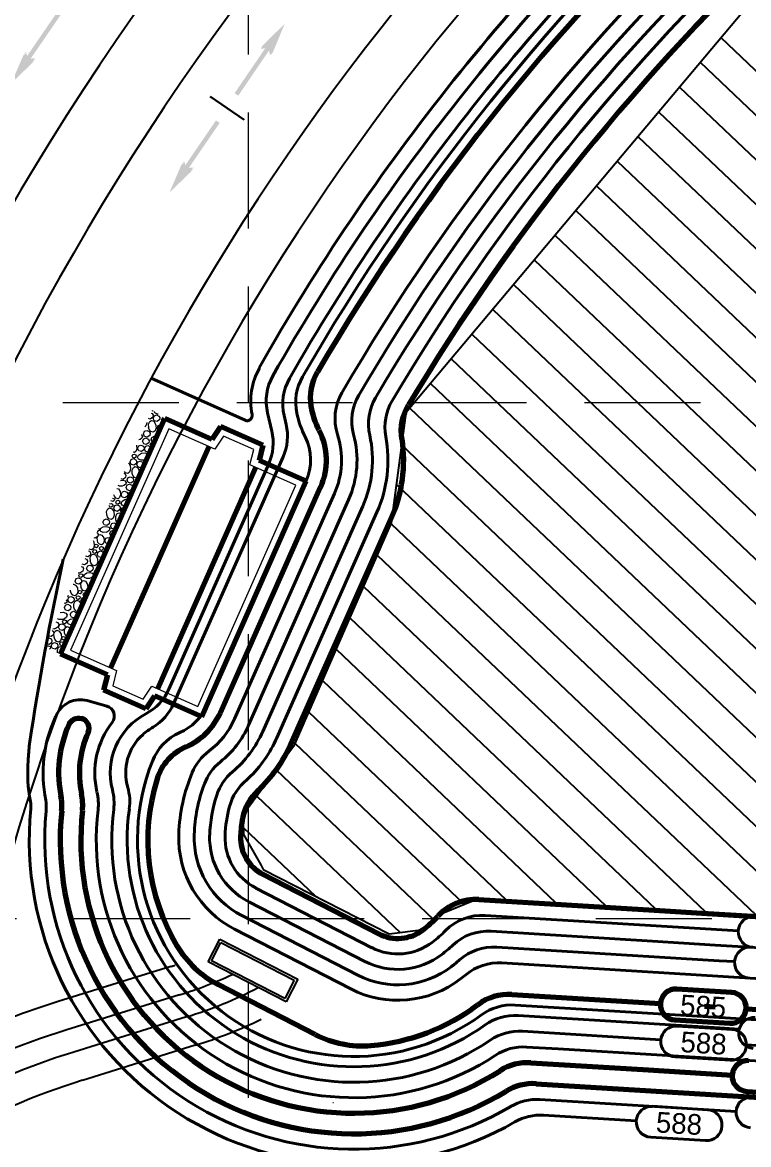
# Model space of a CAD drawing. Header units: inches. Extents: x -5337 to 1057, y 15227 to 19227.
# Drawn here: x -3181.2 to -3040.3, y 15985.4 to 16203.2 of the extents above; entities that cross this region are included whole.
import ezdxf
from ezdxf.enums import TextEntityAlignment as Align

# ---------------------------------------------------------------- set-up
doc = ezdxf.new("R2010")
doc.units = ezdxf.units.IN
doc.header["$LTSCALE"] = 150
doc.header["$MEASUREMENT"] = 0
doc.linetypes.add('DASHED2', pattern=[0.375, 0.25, -0.125])
doc.linetypes.add('HIDDEN', pattern=[0.375, 0.25, -0.125])
for name, color, linetype in [('BASE', 7, 'Continuous'), ('COMT-MIN', 84, 'Continuous'), ('CONT-MJR', 84, 'Continuous'), ('ESMT', 7, 'DASHED2'), ('grid', 7, 'HIDDEN'), ('Level 2', 7, 'Continuous'), ('PAVING', 7, 'Continuous'), ('ROW', 7, 'Continuous'), ('STORM', 7, 'Continuous'), ('STORM INLET', 7, 'Continuous')]:
    doc.layers.add(name, color=color, linetype=linetype)
doc.styles.add('Style-ENGINEERING', font='ENGINEERING.shx')

msp = doc.modelspace()

# ---------------------------------------------------------------- hatches: boundary and pattern name
at = {"layer": 'PAVING', "linetype": 'Continuous', "lineweight": 30}
h = msp.add_hatch(color=256, dxfattribs=at)
edge = h.paths.add_edge_path()
edge.add_line((-3180.46, 16197.42), (-3180.35, 16196.69))
edge.add_line((-3180.35, 16196.69), (-3174.36, 16205.42))
edge.add_line((-3174.36, 16205.42), (-3173.65, 16204.93))
edge.add_line((-3173.65, 16204.93), (-3179.64, 16196.2))
edge.add_line((-3179.64, 16196.2), (-3178.83, 16196.31))
edge.add_line((-3178.83, 16196.31), (-3178.82, 16196.31))
edge.add_ellipse((-3179.1, 16195.84), major_axis=(0.317, 0.462), ratio=0.285714, start_angle=-125.8315, end_angle=14.4967, ccw=False)
edge.add_line((-3179.18, 16195.5), (-3179.18, 16195.5))
edge.add_line((-3179.18, 16195.5), (-3183.39, 16191.44))
edge.add_line((-3183.39, 16191.44), (-3181.08, 16196.81))
edge.add_line((-3181.08, 16196.81), (-3181.08, 16196.81))
edge.add_ellipse((-3180.8, 16197), major_axis=(0.317, 0.462), ratio=0.285714, start_angle=-17.1827, end_angle=124.7269, ccw=False)
edge.add_line((-3180.45, 16197.42), (-3180.46, 16197.42))
edge.add_line((-3180.46, 16197.42), (-3180.46, 16197.42))
edge.add_line((-3180.46, 16197.42), (-3180.46, 16197.42))
h = msp.add_hatch(color=256, dxfattribs=at)
edge = h.paths.add_edge_path()
edge.add_line((-3134.81, 16198.09), (-3134.09, 16198.25))
edge.add_line((-3134.09, 16198.25), (-3140.05, 16189.5))
edge.add_line((-3140.05, 16189.5), (-3139.34, 16189.02))
edge.add_line((-3139.34, 16189.02), (-3133.38, 16197.77))
edge.add_line((-3133.38, 16197.77), (-3133.19, 16196.97))
edge.add_line((-3133.19, 16196.97), (-3133.19, 16196.97))
edge.add_ellipse((-3132.85, 16197.4), major_axis=(-0.315, -0.463), ratio=0.285714, start_angle=345.5033, end_angle=485.8315)
edge.add_line((-3132.56, 16197.59), (-3132.56, 16197.59))
edge.add_line((-3132.56, 16197.59), (-3130.31, 16202.99))
edge.add_line((-3130.31, 16202.99), (-3134.48, 16198.89))
edge.add_line((-3134.48, 16198.89), (-3134.47, 16198.89))
edge.add_ellipse((-3134.55, 16198.56), major_axis=(-0.315, -0.463), ratio=0.285714, start_angle=235.2731, end_angle=377.1827)
edge.add_line((-3134.81, 16198.09), (-3134.81, 16198.09))
edge.add_line((-3134.81, 16198.09), (-3134.81, 16198.09))
edge.add_line((-3134.81, 16198.09), (-3134.81, 16198.09))
h = msp.add_hatch(color=256, dxfattribs=at)
edge = h.paths.add_edge_path()
edge.add_line((-3149.75, 16176.21), (-3149.64, 16175.49))
edge.add_line((-3149.64, 16175.49), (-3143.66, 16184.22))
edge.add_line((-3143.66, 16184.22), (-3142.95, 16183.73))
edge.add_line((-3142.95, 16183.73), (-3148.93, 16175))
edge.add_line((-3148.93, 16175), (-3148.12, 16175.11))
edge.add_line((-3148.12, 16175.11), (-3148.11, 16175.11))
edge.add_ellipse((-3148.39, 16174.64), major_axis=(0.317, 0.462), ratio=0.285714, start_angle=-125.8315, end_angle=14.4967, ccw=False)
edge.add_line((-3148.47, 16174.3), (-3148.47, 16174.3))
edge.add_line((-3148.47, 16174.3), (-3152.68, 16170.24))
edge.add_line((-3152.68, 16170.24), (-3150.38, 16175.61))
edge.add_line((-3150.38, 16175.61), (-3150.38, 16175.61))
edge.add_ellipse((-3150.09, 16175.8), major_axis=(0.317, 0.462), ratio=0.285714, start_angle=-17.1827, end_angle=124.7269, ccw=False)
edge.add_line((-3149.75, 16176.22), (-3149.75, 16176.21))
edge.add_line((-3149.75, 16176.21), (-3149.75, 16176.21))
edge.add_line((-3149.75, 16176.21), (-3149.75, 16176.21))

# ---------------------------------------------------------------- linework, layer by layer
at = {"color": 5}
for p, q in [((-3028.31, 16220.97), (-3106.83, 16127.43)), ((-3045.66, 16200.3), (-2927.94, 16088.35)), ((-3049.69, 16195.5), (-2930.57, 16082.23)), ((-3053.71, 16190.7), (-2933.21, 16076.12)), ((-3057.74, 16185.91), (-2935.84, 16070)), ((-3061.76, 16181.11), (-2938.48, 16063.88)), ((-3065.79, 16176.32), (-2941.11, 16057.76)), ((-3069.82, 16171.52), (-2943.08, 16051)), ((-3073.84, 16166.72), (-2944.84, 16044.06)), ((-3077.87, 16161.93), (-2948.47, 16038.88)), ((-3081.9, 16157.13), (-2952.11, 16033.72)), ((-3085.92, 16152.34), (-2957.22, 16029.95)), ((-3089.95, 16147.54), (-2964.37, 16028.13)), ((-3093.97, 16142.74), (-2971.51, 16026.3)), ((-3098, 16137.95), (-2980.89, 16026.59)), ((-3102.03, 16133.15), (-2990.57, 16027.17)), ((-3106.05, 16128.35), (-3000.25, 16027.75)), ((-3106.83, 16127.43), (-3109.63, 16106.08)), ((-3107.64, 16121.24), (-3009.93, 16028.33)), ((-3108.65, 16113.57), (-3019.61, 16028.91)), ((-3109.63, 16106.08), (-3128.62, 16062.73)), ((-3109.69, 16105.94), (-3029.29, 16029.49)), ((-3112.36, 16099.85), (-3038.97, 16030.06)), ((-3115.03, 16093.76), (-3048.65, 16030.64)), ((-3117.69, 16087.68), (-3058.32, 16031.22)), ((-3120.36, 16081.59), (-3068, 16031.8)), ((-3123.02, 16075.5), (-3077.68, 16032.38)), ((-3125.69, 16069.41), (-3087.36, 16032.96)), ((-3128.62, 16062.73), (-3138.44, 16049.39)), ((-3128.36, 16063.32), (-3095.5, 16032.08)), ((-3131.99, 16058.15), (-3101.51, 16029.16)), ((-3135.73, 16053.08), (-3107.9, 16026.61)), ((-3138.44, 16049.39), (-3138.34, 16045.61)), ((-3138.38, 16046.97), (-3124.37, 16033.65)), ((-3138.34, 16045.61), (-3134.99, 16039.72)), ((-3134.99, 16039.72), (-3134.53, 16038.84)), ((-3134.53, 16038.84), (-3110.06, 16026.34)), ((-3100.81, 16029.89), (-3092.59, 16033.27)), ((-3092.59, 16033.27), (-2972.37, 16026.08)), ((-3103.39, 16027.18), (-3100.81, 16029.89)), ((-3110.06, 16026.34), (-3103.39, 16027.18))]:
    msp.add_line(p, q, dxfattribs=at)
at = {"layer": 'BASE', "color": 170, "lineweight": 40}
msp.add_line((-3137.97, 16032.7), (-3137.97, 16032.7), dxfattribs=at)
msp.add_line((-3137.97, 16032.7), (-3137.97, 16032.7), dxfattribs=at)
at = {"layer": 'COMT-MIN', "color": 5, "linetype": 'Continuous', "lineweight": 40}
for p, q in [((-3156.24, 16134.18), (-3138.03, 16126.02)), ((-3132.82, 16123.9), (-3133.65, 16127.48)), ((-3130.04, 16125.22), (-3130.44, 16126.93)), ((-3152.82, 16073.82), (-3133.42, 16117.58)), ((-3151.89, 16070.98), (-3130.64, 16118.9)), ((-3145.54, 16070.5), (-3126.15, 16114.24)), ((-3140.06, 16068.07), (-3120.66, 16111.81)), ((-3137.33, 16066.82), (-3117.92, 16110.59)), ((-3134.57, 16065.64), (-3115.18, 16109.37)), ((-3131.84, 16064.4), (-3112.43, 16108.16)), ((-3168.7, 16071.61), (-3164.86, 16070.53)), ((-3135.92, 16035.23), (-3113.4, 16023.65)), ((-3137.3, 16032.56), (-3114.77, 16020.98)), ((-3138.67, 16029.9), (-3116.14, 16018.32)), ((-3091.4, 16029.91), (-3047.52, 16027.23)), ((-3140.04, 16027.23), (-3117.51, 16015.65)), ((-3090.26, 16026.83), (-3058.96, 16024.92)), ((-3047.52, 16027.23), (-3042.28, 16026.91)), ((-3089.18, 16023.76), (-3045.98, 16021.12)), ((-3058.96, 16024.92), (-3046.75, 16024.17)), ((-3046.75, 16024.17), (-3024.76, 16022.83)), ((-3045.98, 16021.12), (-3043.01, 16020.94)), ((-3088.15, 16020.69), (-3045.2, 16018.07)), ((-3045.2, 16018.07), (-3025.35, 16016.86)), ((-3085.62, 16012.52), (-3044.92, 16010.04)), ((-3085.03, 16010.48), (-3045.92, 16008.09)), ((-3045.8, 16010.09), (-3025.77, 16008.87)), ((-3043.5, 16007.8), (-3054.15, 16008.45)), ((-3054.15, 16008.45), (-3054.15, 16008.45)), ((-3045.92, 16008.09), (-3042.09, 16007.86)), ((-3084.17, 16007.43), (-3057.31, 16005.78)), ((-3043.5, 16007.8), (-3043.5, 16007.8)), ((-3083.41, 16004.37), (-3077.23, 16004)), ((-3077.23, 16004), (-3026.38, 16000.89)), ((-3046.67, 16005.13), (-3046.1, 16005.1)), ((-3040.69, 16004.77), (-2971.96, 16000.57)), ((-3054.51, 16002.46), (-3054.51, 16002.46)), ((-3054.51, 16002.46), (-3043.87, 16001.81)), ((-3080.78, 15994.19), (-3042.7, 15991.87)), ((-3048.27, 15992.21), (-3058.92, 15992.86)), ((-3058.92, 15992.86), (-3058.92, 15992.86)), ((-3080.06, 15991.14), (-3062.09, 15990.05)), ((-3048.27, 15992.21), (-3048.27, 15992.21)), ((-3059.28, 15986.87), (-3059.28, 15986.87)), ((-3059.28, 15986.87), (-3048.63, 15986.22))]:
    msp.add_line(p, q, dxfattribs=at)
for centre, radius, start, end in [((-2767.76, 15928.38), 422.2, 132.2086, 150.5159), ((-2765.65, 15926.96), 421.66, 132.2847, 150.4888), ((-2763.56, 15925.55), 421.12, 132.3607, 150.3081), ((-2762.17, 15924.61), 420.75, 132.4112, 150.0832), ((-2756.66, 15920.89), 419.22, 132.6127, 149.8639), ((-2754.6, 15919.5), 418.63, 132.688, 149.6672), ((-2752.55, 15918.12), 418.04, 132.7633, 149.4829), ((-2750.52, 15916.74), 417.43, 132.8385, 149.309), ((-3123.91, 16129.74), 13, 150.4888, 191.6007), ((-3123.91, 16129.74), 10, 150.4888, 193.0741), ((-3120.7, 16129.19), 10, 150.3081, 193.0739), ((-3110.56, 16126.34), 10, 149.8639, 198.0234), ((-3107.29, 16125.87), 10, 149.6672, 195.1403), ((-2606.02, 15976.86), 580.29, 167.84613, 171.44463), ((-3161.96, 16077.88), 10, 297.9288, 336.0841), ((-3182.89, 16072.8), 9.18, 330.7131, 335.5298), ((-3165.4, 16068.61), 2, 322.1297, 74.3342), ((-3151.19, 16057.56), 13, 117.9288, 194.6246), ((-3161.03, 16075.04), 10, 301.0145, 336.0842), ((-3154.68, 16074.56), 10, 293.5539, 336.0841), ((-3151.19, 16057.56), 26.02, 155.6006, 191.6387), ((-3151.19, 16057.56), 16, 142.1297, 193.3248), ((-3154.68, 16074.56), 16, 306.9651, 336.0841), ((-3154.68, 16074.56), 19, 308.6708, 335.9595), ((-3151.19, 16057.56), 10, 131.9948, 196.2548), ((-3149.18, 16055.33), 13, 121.0145, 131.9948), ((-3149.18, 16055.33), 13, 121.0145, 131.9948), ((-3149.18, 16055.33), 13, 121.0145, 131.9948), ((-3146.69, 16056.22), 10, 113.5539, 158.5763), ((-3154.68, 16074.56), 22, 310.2436, 336.0841), ((-3117.21, 16056.53), 63, 173.9344, 176.8746), ((-3154.68, 16074.56), 25, 313.972, 336.0211), ((-3139.05, 16053.78), 10, 126.9651, 157.3356), ((-3151.19, 16057.56), 29.02, 175.238, 190.9872), ((-3116.9, 16044.53), 42, 158.5763, 306.1454), ((-3136.56, 16051.91), 10, 128.6699, 159.4233), ((-3117.21, 16056.53), 44, 178.2714503036848, 178.2715253054332), ((-3116.9, 16044.53), 34, 157.3356, 178.0253), ((-3134.01, 16050.13), 10, 130.2436, 161.8861), ((-3131.39, 16048.44), 10, 128.9301, 164.9185), ((-3154.68, 16074.56), 22, 310.2129, 310.2436), ((-3130.38, 16049.37), 10, 133.972, 136.7743), ((-3176.49, 16051.56), 10, 353.2704, 13.3248), ((-3173.44, 16051.75), 10, 352.7269, 14.6246), ((-3170.39, 16051.96), 10, 352.0967, 16.2548), ((-3116.9, 16044.53), 31, 159.4234, 178.0253), ((-3184.59, 16051.07), 5, 354.4818, 10.9872), ((-3186.6, 16051.06), 10, 354.6514, 7.1725), ((-3116.9, 16044.53), 28, 161.8861, 178.0253), ((-3116.9, 16044.53), 63, 174.4818, 299.7629), ((-3116.9, 16044.53), 60, 174.6514, 300.4893), ((-3116.9, 16044.53), 50, 173.2704, 303.3059), ((-3116.9, 16044.53), 47, 172.7269, 304.2976), ((-3116.9, 16044.53), 44, 172.0967, 305.3743), ((-3116.9, 16044.53), 25, 164.9185, 178.0253), ((-3130.9, 16045.02), 20, 178.0253, 242.7955), ((-3130.9, 16045.02), 17, 178.0253, 242.7955), ((-3130.9, 16045.02), 14, 178.0253, 242.7955), ((-3130.9, 16045.02), 11, 178.0253, 242.7955), ((-3092.01, 16019.93), 10, 86.5045, 135.3287), ((-3039.29, 16026.73), 3, 86.5045, 266.5045), ((-3116.9, 16044.53), 25, 307.5657, 315.3287), ((-3090.87, 16016.85), 10, 86.5045, 133.2419), ((-3108.37, 16033.44), 11, 242.7955, 307.5657), ((-3116.9, 16044.53), 28, 307.5657, 313.2419), ((-3089.79, 16013.78), 10, 86.5045, 131.4024), ((-3040.01, 16020.76), 3, 86.5045, 266.5045), ((-3108.37, 16033.44), 14, 242.7955, 307.5657), ((-3116.9, 16044.53), 31, 307.5657, 311.4024), ((-3108.37, 16033.44), 17, 242.7955, 307.5657), ((-3088.76, 16010.71), 10, 86.5045, 129.7646), ((-3108.37, 16033.44), 20, 242.7955, 307.5657), ((-3116.9, 16044.53), 34, 307.5657, 309.7646), ((-3086.23, 16002.54), 10, 86.5045, 126.1454), ((-3085.64, 16000.5), 10, 86.5045, 125.3743), ((-3039.19, 16007.1), 3, 86.5045, 266.5045), ((-3054.33, 16005.45), 3, 86.5045, 266.5045), ((-3084.78, 15997.44), 10, 86.5045, 124.2976), ((-3043.69, 16004.8), 3, 266.5045, 86.5045), ((-3083.96, 15994.39), 10, 86.5045, 123.3059), ((-3081.39, 15984.21), 10, 86.5045, 120.4893), ((-3059.1, 15989.86), 3, 86.5045, 266.5045), ((-3039.7, 15991.68), 3, 86.5045, 266.5045), ((-3080.67, 15981.16), 10, 86.5045, 119.7629), ((-3048.45, 15989.21), 3, 266.5045, 86.5045)]:
    msp.add_arc(centre, radius, start, end, dxfattribs=at)
at = {"layer": 'COMT-MIN', "color": 5, "linetype": 'Continuous', "lineweight": 40, "extrusion": (0, 0, -1)}
for centre, radius, start, end in [((3118.19, 16129.47), 10, 347.9859, 29.9168), ((3104.07, 16125.32), 10, 347.3209, 30.5171), ((3100.88, 16124.7), 10, 349.4565, 30.691), ((3137.62, 16126.93), 1, 168.3993, 294.1588), ((3109.28, 16131.36), 19.1, 333.3177, 347.9859), ((3142.56, 16121.63), 10, 166.9259, 203.916), ((3139.78, 16122.95), 10, 166.926, 203.9159), ((3135.29, 16118.29), 10, 153.3177, 203.9157), ((3135.29, 16118.29), 16, 161.9766, 203.9157), ((3135.29, 16118.29), 19, 164.8597, 203.9157), ((3135.29, 16118.29), 22, 167.3209, 203.9157), ((3135.29, 16118.29), 25, 169.4565, 203.9157), ((3170.05, 16066.79), 5, 26.0978, 105.6658)]:
    msp.add_arc(centre, radius, start, end, dxfattribs=at)
at = {"layer": 'CONT-MJR', "color": 5, "linetype": 'Continuous', "lineweight": 70}
for p, q in [((-3142.81, 16069.26), (-3123.4, 16113.02)), ((-3129.11, 16063.15), (-3109.69, 16106.94)), ((-3134.55, 16037.9), (-3112.03, 16026.32)), ((-3092.62, 16032.99), (-3058.61, 16030.91)), ((-3058.61, 16030.91), (-3048.29, 16030.28)), ((-3048.29, 16030.28), (-3024.4, 16028.82)), ((-3124.39, 16006.81), (-3143.22, 16016.5)), ((-3086.23, 16014.56), (-3057.39, 16012.8)), ((-3043.57, 16014.96), (-3054.22, 16015.61)), ((-3054.22, 16015.61), (-3054.22, 16015.61)), ((-3043.57, 16014.96), (-3043.57, 16014.96)), ((-3048.83, 16012.28), (-3046.75, 16012.15)), ((-3040.76, 16011.79), (-2971.53, 16007.56)), ((-3054.58, 16009.63), (-3054.58, 16009.63)), ((-3054.58, 16009.63), (-3043.93, 16008.98)), ((-3040.29, 16001.74), (-3040.29, 16001.74)), ((-3082.55, 16001.32), (-3060.78, 15999.99)), ((-3060.78, 15999.99), (-3043.46, 15998.93)), ((-3081.52, 15997.24), (-3025.88, 15993.85)), ((-3040.65, 15995.75), (-3040.65, 15995.75)), ((-3040.65, 15995.75), (-3030.01, 15995.1))]:
    msp.add_line(p, q, dxfattribs=at)
for centre, radius, start, end in [((-2760.79, 15923.68), 420.37, 132.4617, 149.7568), ((-2745.1, 15913.09), 420.79, 133.0392, 149.1295), ((-3117.21, 16056.53), 57, 178.2715, 178.2715), ((-3154.68, 16074.56), 13, 293.405, 335.9571), ((-3151.19, 16057.56), 23.02, 155.6006, 192.2622), ((-3170.31, 16066.23), 2, 335.6006, 74.3345), ((-3151.19, 16057.56), 19, 155.6006, 192.2622), ((-3145.55, 16053.45), 10, 113.405, 162.7135), ((-3154.68, 16074.56), 28, 313.1878, 335.9589), ((-3116.9, 16044.53), 40, 162.7135, 210.8309), ((-3128.68, 16046.85), 10, 133.1865, 168.8743), ((-3183.57, 16051.2), 10, 354.2925, 11.1123), ((-3179.53, 16051.4), 10, 353.745, 12.2622), ((-3116.9, 16044.53), 57, 174.2925, 301.2649), ((-3116.9, 16044.53), 53, 173.745, 302.3884), ((-3116.9, 16044.53), 22, 168.8741, 178.0253), ((-3130.9, 16045.02), 8, 178.0253, 242.7955), ((-3093.23, 16023.01), 10, 86.5045, 137.7231), ((-3116.9, 16044.53), 22, 307.5657, 317.7239), ((-3108.37, 16033.44), 8, 242.7955, 307.5657), ((-3134.08, 16034.28), 20, 210.8309, 242.7955), ((-3086.84, 16004.58), 10, 86.5045, 126.9644), ((-3054.4, 16012.62), 3, 86.5045, 266.5045), ((-3043.75, 16011.97), 3, 266.5045, 86.5045), ((-3116.9, 16044.53), 40, 274.7602, 306.9644), ((-3115.24, 16024.6), 20, 242.7955, 274.7602), ((-3040.47, 15998.74), 3, 86.5045, 266.5045), ((-3083.16, 15991.33), 10, 86.5045, 122.3884), ((-3082.13, 15987.26), 10, 86.5047, 121.2649)]:
    msp.add_arc(centre, radius, start, end, dxfattribs=at)
at = {"layer": 'CONT-MJR', "color": 5, "linetype": 'Continuous', "lineweight": 70, "extrusion": (0, 0, -1)}
for centre, radius, start, end in [((3115.31, 16130.37), 10, 350.6276, 30.2432), ((3109.28, 16131.36), 16.1, 333.3177, 350.6276), ((3097.7, 16123.87), 10, 351.5675, 30.8705), ((3135.29, 16118.29), 13, 153.3177, 203.9157), ((3135.29, 16118.29), 28, 171.5675, 203.9157), ((3170.31, 16066.23), 2, 24.3995, 105.6645)]:
    msp.add_arc(centre, radius, start, end, dxfattribs=at)
at = {"layer": 'CONT-MJR', "color": 5, "linetype": 'Continuous', "lineweight": 40}
msp.add_arc((-3119.21, 16073.57), 79.95, 268.7668305040969, 268.7668368354946, dxfattribs=at)
at = {"layer": 'ESMT'}
for p, q in [((-3152.45, 16019.98), (-3174.31, 16013.18)), ((-3147.7, 16004.71), (-3169.56, 15997.9))]:
    msp.add_line(p, q, dxfattribs=at)
for centre, radius, start, end in [((-3175.33, 16093.51), 77, 287.2866, 287.9418), ((-3127.36, 15862.32), 158, 107.2866, 114.3349), ((-3175.33, 16093.51), 93, 287.2866, 295.7788), ((-3127.36, 15862.32), 142, 107.2866, 118.9429)]:
    msp.add_arc(centre, radius, start, end, dxfattribs=at)
at = {"layer": 'grid', "color": 252, "linetype": 'HIDDEN', "lineweight": 0, "ltscale": 0.6}
for p, q in [((-3137.39, 19121.98), (-3137.39, 15630.29)), ((-5232.14, 16129.48), (952.36, 16129.48)), ((-5229.91, 16029.29), (954.59, 16029.29))]:
    msp.add_line(p, q, dxfattribs=at)
at = {"layer": 'Level 2', "linetype": 'Continuous', "lineweight": 13}
for p, q in [((-3156.01, 16127.84), (-3156.09, 16127.79)), ((-3156, 16127.92), (-3156.01, 16127.84)), ((-3157.08, 16125.61), (-3157.07, 16125.48)), ((-3156.76, 16125.28), (-3156.52, 16125.81)), ((-3156.42, 16126.25), (-3156.75, 16126.35)), ((-3156.52, 16125.81), (-3156.18, 16125.98)), ((-3155.94, 16126.59), (-3156.42, 16126.25)), ((-3156.26, 16127.42), (-3156.03, 16127.32)), ((-3156.18, 16125.98), (-3155.74, 16125.82)), ((-3156.03, 16127.32), (-3155.88, 16127.01)), ((-3155.88, 16127.01), (-3155.94, 16126.59)), ((-3155.86, 16126.41), (-3155.63, 16126.9)), ((-3155.64, 16125.92), (-3155.86, 16126.41)), ((-3155.74, 16125.82), (-3155.38, 16125.24)), ((-3155.53, 16127.45), (-3155.65, 16127.69)), ((-3155.12, 16125.77), (-3155.64, 16125.92)), ((-3155.63, 16126.9), (-3155.22, 16127.05)), ((-3155, 16127.21), (-3155.53, 16127.45)), ((-3155.22, 16127.05), (-3154.73, 16126.84)), ((-3154.64, 16126.11), (-3155.12, 16125.77)), ((-3154.9, 16127.21), (-3155, 16127.21)), ((-3154.73, 16126.84), (-3154.58, 16126.53)), ((-3154.58, 16126.53), (-3154.64, 16126.11)), ((-3154.24, 16126.08), (-3154.07, 16126.51)), ((-3154.07, 16125.74), (-3154.24, 16126.08)), ((-3154.07, 16126.51), (-3153.94, 16126.6)), ((-3153.79, 16125.61), (-3154.07, 16125.74)), ((-3152.83, 16124.37), (-3171.89, 16081.4)), ((-3157.75, 16123.39), (-3157.51, 16123.88)), ((-3157.52, 16122.9), (-3157.75, 16123.39)), ((-3157.51, 16123.88), (-3157.11, 16124.03)), ((-3157.26, 16124.91), (-3157.47, 16124.76)), ((-3157.07, 16125.48), (-3157.26, 16124.91)), ((-3157.11, 16124.03), (-3156.62, 16123.82)), ((-3156.73, 16124.61), (-3156.76, 16125.28)), ((-3156.61, 16124.25), (-3156.74, 16124.63)), ((-3156.62, 16123.82), (-3156.47, 16123.51)), ((-3156.29, 16123.85), (-3156.61, 16124.25)), ((-3156.47, 16123.51), (-3156.53, 16123.09)), ((-3155.83, 16123.71), (-3156.29, 16123.85)), ((-3155.48, 16123.95), (-3155.83, 16123.71)), ((-3155.29, 16124.53), (-3155.48, 16123.95)), ((-3155.38, 16125.24), (-3155.29, 16124.53)), ((-3155.11, 16124.49), (-3154.88, 16124.98)), ((-3154.89, 16124), (-3155.11, 16124.49)), ((-3154.56, 16123.91), (-3154.89, 16124)), ((-3154.88, 16124.98), (-3154.48, 16125.13)), ((-3154.48, 16125.13), (-3154.08, 16124.96)), ((-3143.9, 16120.41), (-3152.83, 16124.37)), ((-3158.65, 16121.06), (-3158.25, 16121.21)), ((-3158.36, 16122.29), (-3158.64, 16122.19)), ((-3158.03, 16122.54), (-3158.36, 16122.29)), ((-3158.25, 16121.21), (-3157.76, 16121)), ((-3158.17, 16123.21), (-3158.12, 16123.2)), ((-3158.12, 16123.2), (-3157.93, 16122.92)), ((-3157.93, 16122.92), (-3158.03, 16122.54)), ((-3157.93, 16121.94), (-3157.69, 16122.43)), ((-3157.7, 16121.45), (-3157.93, 16121.94)), ((-3157.19, 16121.3), (-3157.7, 16121.45)), ((-3157.69, 16122.43), (-3157.29, 16122.58)), ((-3157.01, 16122.75), (-3157.52, 16122.9)), ((-3157.29, 16122.58), (-3156.8, 16122.36)), ((-3156.71, 16121.63), (-3157.19, 16121.3)), ((-3156.53, 16123.09), (-3157.01, 16122.75)), ((-3156.8, 16122.36), (-3156.65, 16122.05)), ((-3156.65, 16122.05), (-3156.71, 16121.63)), ((-3156.44, 16121.33), (-3156.3, 16121.62)), ((-3156.31, 16121.04), (-3156.44, 16121.33)), ((-3156.3, 16121.62), (-3156.06, 16121.71)), ((-3156.25, 16122.22), (-3156.09, 16122.66)), ((-3156.08, 16121.88), (-3156.25, 16122.22)), ((-3156.09, 16122.66), (-3155.52, 16123.02)), ((-3155.59, 16121.65), (-3156.08, 16121.88)), ((-3156.06, 16121.71), (-3155.77, 16121.59)), ((-3155.77, 16121.59), (-3155.69, 16121.43)), ((-3155.52, 16123.02), (-3154.93, 16123.09)), ((-3142.23, 16122.95), (-3143.9, 16120.41)), ((-3136.32, 16120.33), (-3142.23, 16122.95)), ((-3159.92, 16119.07), (-3159.78, 16119.36)), ((-3159.79, 16118.77), (-3159.92, 16119.07)), ((-3159.78, 16119.36), (-3159.54, 16119.45)), ((-3159.5, 16119.75), (-3159.72, 16119.82)), ((-3159.54, 16119.45), (-3159.25, 16119.32)), ((-3159.19, 16119.97), (-3159.5, 16119.75)), ((-3159.25, 16119.32), (-3159.16, 16119.14)), ((-3159.02, 16120.49), (-3159.19, 16119.97)), ((-3159.16, 16119.14), (-3159.19, 16118.88)), ((-3159.11, 16121.16), (-3159.1, 16121.13)), ((-3159.1, 16121.13), (-3159.02, 16120.49)), ((-3158.89, 16120.57), (-3158.65, 16121.06)), ((-3158.66, 16120.08), (-3158.89, 16120.57)), ((-3158.88, 16118.83), (-3158.72, 16119.27)), ((-3158.72, 16119.27), (-3158.14, 16119.63)), ((-3158.15, 16119.93), (-3158.66, 16120.08)), ((-3157.67, 16120.27), (-3158.15, 16119.93)), ((-3158.14, 16119.63), (-3157.43, 16119.72)), ((-3157.76, 16121), (-3157.61, 16120.69)), ((-3157.61, 16120.69), (-3157.67, 16120.27)), ((-3157.54, 16120.47), (-3157.31, 16120.96)), ((-3157.32, 16119.98), (-3157.54, 16120.47)), ((-3157.43, 16119.72), (-3156.85, 16119.52)), ((-3156.8, 16119.83), (-3157.32, 16119.98)), ((-3157.31, 16120.96), (-3156.9, 16121.11)), ((-3156.9, 16121.11), (-3156.42, 16120.89)), ((-3156.85, 16119.52), (-3156.68, 16119.27)), ((-3156.32, 16120.16), (-3156.8, 16119.83)), ((-3156.42, 16120.89), (-3156.26, 16120.58)), ((-3156.26, 16120.58), (-3156.33, 16120.16)), ((-3156, 16120.94), (-3156.31, 16121.04)), ((-3155.87, 16121.04), (-3156, 16120.94)), ((-3137.08, 16117.38), (-3136.32, 16120.33)), ((-3160.66, 16117.75), (-3160.34, 16117.24)), ((-3160.34, 16117.93), (-3160.1, 16118.43)), ((-3160.11, 16117.44), (-3160.34, 16117.93)), ((-3160.34, 16117.24), (-3160.25, 16116.53)), ((-3159.6, 16117.29), (-3160.11, 16117.44)), ((-3160.1, 16118.43), (-3159.7, 16118.57)), ((-3159.94, 16116.32), (-3159.7, 16116.85)), ((-3159.48, 16118.68), (-3159.79, 16118.77)), ((-3159.7, 16118.57), (-3159.21, 16118.36)), ((-3159.7, 16116.85), (-3159.36, 16117.02)), ((-3159.12, 16117.63), (-3159.6, 16117.29)), ((-3159.19, 16118.88), (-3159.48, 16118.68)), ((-3159.36, 16117.02), (-3158.92, 16116.86)), ((-3159.21, 16118.36), (-3159.06, 16118.05)), ((-3159.06, 16118.05), (-3159.12, 16117.63)), ((-3159.04, 16117.45), (-3158.81, 16117.94)), ((-3158.82, 16116.96), (-3159.04, 16117.45)), ((-3158.92, 16116.86), (-3158.56, 16116.29)), ((-3158.71, 16118.49), (-3158.88, 16118.83)), ((-3158.3, 16116.81), (-3158.82, 16116.96)), ((-3158.81, 16117.94), (-3158.4, 16118.09)), ((-3158.18, 16118.25), (-3158.71, 16118.49)), ((-3158.4, 16118.09), (-3157.92, 16117.88)), ((-3157.82, 16117.15), (-3158.3, 16116.81)), ((-3157.51, 16118.27), (-3158.18, 16118.25)), ((-3157.92, 16117.88), (-3157.76, 16117.57)), ((-3157.76, 16117.57), (-3157.82, 16117.15)), ((-3157.15, 16118.4), (-3157.53, 16118.27)), ((-3157.03, 16118.5), (-3157.15, 16118.4)), ((-3128.15, 16113.42), (-3137.08, 16117.38)), ((-3161.68, 16114.55), (-3162.07, 16114.66)), ((-3161.2, 16114.88), (-3161.68, 16114.55)), ((-3161.58, 16115.74), (-3161.3, 16115.61)), ((-3161.25, 16115.84), (-3161.43, 16116.07)), ((-3161.3, 16115.61), (-3161.14, 16115.3)), ((-3160.78, 16115.71), (-3161.25, 16115.84)), ((-3161.14, 16115.3), (-3161.2, 16114.88)), ((-3160.93, 16114.43), (-3160.69, 16114.92)), ((-3160.44, 16115.95), (-3160.78, 16115.71)), ((-3160.69, 16114.92), (-3160.29, 16115.07)), ((-3160.25, 16116.53), (-3160.44, 16115.95)), ((-3160.29, 16115.07), (-3159.8, 16114.86)), ((-3159.92, 16115.65), (-3159.94, 16116.32)), ((-3159.79, 16115.29), (-3159.92, 16115.68)), ((-3159.8, 16114.86), (-3159.65, 16114.55)), ((-3159.47, 16114.89), (-3159.79, 16115.29)), ((-3159.01, 16114.75), (-3159.47, 16114.89)), ((-3158.67, 16115), (-3159.01, 16114.75)), ((-3158.47, 16115.57), (-3158.67, 16115)), ((-3158.56, 16116.29), (-3158.47, 16115.57)), ((-3162.92, 16112.8), (-3162.6, 16112.68)), ((-3162.38, 16113.2), (-3162.67, 16113.34)), ((-3162.6, 16112.68), (-3162.28, 16112.17)), ((-3161.83, 16113.22), (-3162.38, 16113.2)), ((-3162.22, 16114.34), (-3161.77, 16114.39)), ((-3161.54, 16113.33), (-3161.85, 16113.22)), ((-3161.77, 16114.39), (-3161.3, 16114.24)), ((-3161.21, 16113.58), (-3161.54, 16113.33)), ((-3161.3, 16114.24), (-3161.11, 16113.96)), ((-3161.11, 16113.96), (-3161.21, 16113.58)), ((-3161.11, 16112.98), (-3160.88, 16113.47)), ((-3160.89, 16112.49), (-3161.11, 16112.98)), ((-3160.7, 16113.94), (-3160.93, 16114.43)), ((-3160.37, 16112.34), (-3160.89, 16112.49)), ((-3160.88, 16113.47), (-3160.47, 16113.62)), ((-3160.19, 16113.79), (-3160.7, 16113.94)), ((-3160.47, 16113.62), (-3159.98, 16113.4)), ((-3159.89, 16112.67), (-3160.37, 16112.34)), ((-3159.71, 16114.13), (-3160.19, 16113.79)), ((-3159.98, 16113.4), (-3159.83, 16113.09)), ((-3159.83, 16113.09), (-3159.89, 16112.67)), ((-3159.65, 16114.55), (-3159.71, 16114.13)), ((-3159.44, 16113.26), (-3159.27, 16113.7)), ((-3159.42, 16113.24), (-3159.44, 16113.26)), ((-3159.27, 16113.7), (-3159.19, 16113.75)), ((-3147.2, 16070.46), (-3128.15, 16113.42)), ((-3163.94, 16110.32), (-3163.99, 16110.44)), ((-3163.66, 16110.23), (-3163.94, 16110.32)), ((-3163.78, 16110.9), (-3163.72, 16110.93)), ((-3163.72, 16110.93), (-3163.45, 16110.81)), ((-3163.4, 16110.42), (-3163.66, 16110.23)), ((-3163.38, 16111.28), (-3163.48, 16111.56)), ((-3163.45, 16110.81), (-3163.37, 16110.64)), ((-3163.37, 16110.64), (-3163.4, 16110.42)), ((-3163.1, 16110.91), (-3163.38, 16111.28)), ((-3162.68, 16110.79), (-3163.1, 16110.91)), ((-3163.1, 16110.11), (-3162.97, 16110.4)), ((-3162.97, 16110.4), (-3162.72, 16110.49)), ((-3162.72, 16110.49), (-3162.43, 16110.36)), ((-3162.37, 16111.01), (-3162.68, 16110.79)), ((-3162.43, 16110.36), (-3162.34, 16110.18)), ((-3162.2, 16111.53), (-3162.37, 16111.01)), ((-3162.28, 16112.17), (-3162.2, 16111.53)), ((-3162.07, 16111.61), (-3161.84, 16112.11)), ((-3161.85, 16111.12), (-3162.07, 16111.61)), ((-3162.06, 16109.87), (-3161.9, 16110.31)), ((-3161.9, 16110.31), (-3161.33, 16110.67)), ((-3161.33, 16110.97), (-3161.85, 16111.12)), ((-3161.84, 16112.11), (-3161.43, 16112.25)), ((-3161.43, 16112.25), (-3160.94, 16112.04)), ((-3160.85, 16111.31), (-3161.33, 16110.97)), ((-3161.33, 16110.67), (-3160.61, 16110.76)), ((-3160.94, 16112.04), (-3160.79, 16111.73)), ((-3160.79, 16111.73), (-3160.85, 16111.31)), ((-3160.72, 16111.51), (-3160.49, 16112)), ((-3160.5, 16111.02), (-3160.72, 16111.51)), ((-3160.61, 16110.76), (-3160.56, 16110.74)), ((-3160.44, 16111), (-3160.5, 16111.02)), ((-3160.49, 16112), (-3160.08, 16112.15)), ((-3160.08, 16112.15), (-3159.95, 16112.09)), ((-3164.9, 16108.32), (-3164.66, 16108.85)), ((-3164.87, 16107.64), (-3164.9, 16108.32)), ((-3164.66, 16108.85), (-3164.32, 16109.02)), ((-3164.29, 16109.21), (-3164.42, 16109.5)), ((-3164.32, 16109.73), (-3164.28, 16109.8)), ((-3164.32, 16109.02), (-3163.88, 16108.85)), ((-3163.98, 16109.12), (-3164.29, 16109.21)), ((-3164.28, 16109.8), (-3164.04, 16109.89)), ((-3164.04, 16109.89), (-3163.75, 16109.76)), ((-3163.69, 16109.32), (-3163.98, 16109.12)), ((-3163.88, 16108.85), (-3163.52, 16108.28)), ((-3163.75, 16109.76), (-3163.66, 16109.57)), ((-3163.66, 16109.57), (-3163.69, 16109.32)), ((-3163.52, 16108.97), (-3163.28, 16109.47)), ((-3163.29, 16108.48), (-3163.52, 16108.97)), ((-3163.52, 16108.28), (-3163.43, 16107.57)), ((-3162.78, 16108.33), (-3163.29, 16108.48)), ((-3163.28, 16109.47), (-3162.88, 16109.62)), ((-3162.97, 16109.81), (-3163.1, 16110.11)), ((-3162.66, 16109.72), (-3162.97, 16109.81)), ((-3162.88, 16109.62), (-3162.39, 16109.4)), ((-3162.3, 16108.67), (-3162.78, 16108.33)), ((-3162.38, 16109.93), (-3162.66, 16109.72)), ((-3162.39, 16109.4), (-3162.24, 16109.09)), ((-3162.34, 16110.18), (-3162.38, 16109.93)), ((-3162.24, 16109.09), (-3162.3, 16108.67)), ((-3162.22, 16108.49), (-3161.99, 16108.98)), ((-3162, 16108), (-3162.22, 16108.49)), ((-3161.89, 16109.53), (-3162.06, 16109.87)), ((-3161.99, 16108.98), (-3161.58, 16109.13)), ((-3161.36, 16109.29), (-3161.89, 16109.53)), ((-3161.58, 16109.13), (-3161.34, 16109.03)), ((-3161.22, 16109.3), (-3161.36, 16109.29)), ((-3165.6, 16106.23), (-3165.37, 16106.72)), ((-3165.38, 16105.74), (-3165.6, 16106.23)), ((-3165.37, 16106.72), (-3164.96, 16106.87)), ((-3164.96, 16106.87), (-3164.48, 16106.65)), ((-3164.75, 16107.29), (-3164.88, 16107.67)), ((-3164.39, 16105.92), (-3164.86, 16105.59)), ((-3164.43, 16106.88), (-3164.75, 16107.29)), ((-3164.48, 16106.65), (-3164.32, 16106.34)), ((-3163.97, 16106.75), (-3164.43, 16106.88)), ((-3164.32, 16106.34), (-3164.39, 16105.92)), ((-3164.11, 16105.47), (-3163.88, 16105.96)), ((-3163.62, 16106.99), (-3163.97, 16106.75)), ((-3163.88, 16105.96), (-3163.47, 16106.11)), ((-3163.43, 16107.57), (-3163.62, 16106.99)), ((-3163.47, 16106.11), (-3162.98, 16105.9)), ((-3163.12, 16107.36), (-3162.88, 16107.89)), ((-3163.1, 16106.69), (-3163.12, 16107.36)), ((-3162.97, 16106.33), (-3163.1, 16106.72)), ((-3162.72, 16106), (-3162.97, 16106.33)), ((-3162.88, 16107.89), (-3162.54, 16108.06)), ((-3162.54, 16108.06), (-3162.1, 16107.9)), ((-3162.1, 16107.9), (-3161.96, 16107.67)), ((-3161.83, 16107.95), (-3162, 16108)), ((-3166.81, 16104.25), (-3166.71, 16104.2)), ((-3166.66, 16104.43), (-3166.72, 16104.45)), ((-3166.71, 16104.2), (-3166.56, 16103.89)), ((-3166.37, 16104.64), (-3166.66, 16104.43)), ((-3166.56, 16103.89), (-3166.62, 16103.47)), ((-3166.48, 16103.72), (-3166.18, 16103.87)), ((-3166.43, 16105.08), (-3166.42, 16105.07)), ((-3166.42, 16105.07), (-3166.33, 16104.89)), ((-3166.33, 16104.89), (-3166.37, 16104.64)), ((-3166.18, 16103.87), (-3165.79, 16103.73)), ((-3166.12, 16104.71), (-3165.99, 16105.07)), ((-3165.99, 16104.44), (-3166.12, 16104.71)), ((-3165.99, 16105.07), (-3165.53, 16105.36)), ((-3165.56, 16104.25), (-3165.99, 16104.44)), ((-3165.01, 16104.27), (-3165.56, 16104.25)), ((-3165.53, 16105.36), (-3164.95, 16105.43)), ((-3164.86, 16105.59), (-3165.38, 16105.74)), ((-3164.72, 16104.37), (-3165.04, 16104.26)), ((-3164.95, 16105.43), (-3164.48, 16105.28)), ((-3164.4, 16104.62), (-3164.72, 16104.37)), ((-3164.48, 16105.28), (-3164.29, 16105)), ((-3164.29, 16105), (-3164.4, 16104.62)), ((-3164.29, 16104.02), (-3164.06, 16104.51)), ((-3164.07, 16103.53), (-3164.29, 16104.02)), ((-3163.89, 16104.98), (-3164.11, 16105.47)), ((-3164.06, 16104.51), (-3163.65, 16104.66)), ((-3163.37, 16104.83), (-3163.89, 16104.98)), ((-3163.65, 16104.66), (-3163.38, 16104.54)), ((-3163.19, 16104.96), (-3163.37, 16104.83)), ((-3162.98, 16105.9), (-3162.87, 16105.67)), ((-3167.53, 16102.68), (-3167.37, 16102.43)), ((-3167.28, 16101.71), (-3167.47, 16101.14)), ((-3167.37, 16102.43), (-3167.28, 16101.71)), ((-3167.1, 16103.14), (-3167.29, 16103.19)), ((-3167.24, 16101.62), (-3167.12, 16101.89)), ((-3167.12, 16101.36), (-3167.24, 16101.62)), ((-3167.12, 16101.89), (-3166.9, 16101.97)), ((-3166.62, 16103.47), (-3167.1, 16103.14)), ((-3166.9, 16101.97), (-3166.63, 16101.85)), ((-3166.7, 16103.24), (-3166.48, 16103.72)), ((-3166.68, 16102.64), (-3166.7, 16103.24)), ((-3166.57, 16102.32), (-3166.68, 16102.66)), ((-3166.63, 16101.85), (-3166.55, 16101.68)), ((-3166.55, 16101.68), (-3166.58, 16101.46)), ((-3166.28, 16101.95), (-3166.57, 16102.32)), ((-3165.86, 16101.83), (-3166.28, 16101.95)), ((-3165.55, 16102.05), (-3165.86, 16101.83)), ((-3165.79, 16103.73), (-3165.46, 16103.21)), ((-3165.38, 16102.57), (-3165.55, 16102.05)), ((-3165.46, 16103.21), (-3165.38, 16102.57)), ((-3165.25, 16102.65), (-3165.02, 16103.15)), ((-3165.03, 16102.16), (-3165.25, 16102.65)), ((-3165.08, 16101.35), (-3164.74, 16101.56)), ((-3164.53, 16102.02), (-3165.03, 16102.16)), ((-3165.02, 16103.15), (-3164.61, 16103.29)), ((-3164.61, 16103.29), (-3164.13, 16103.08)), ((-3164.13, 16103.08), (-3164.09, 16103)), ((-3163.87, 16103.47), (-3164.07, 16103.53)), ((-3168.53, 16099.51), (-3168.92, 16099.62)), ((-3168.05, 16099.85), (-3168.53, 16099.51)), ((-3168.43, 16100.7), (-3168.14, 16100.58)), ((-3167.82, 16100.9), (-3168.28, 16101.03)), ((-3168.14, 16100.58), (-3167.99, 16100.27)), ((-3168.08, 16099.36), (-3167.84, 16099.89)), ((-3167.99, 16100.27), (-3168.05, 16099.85)), ((-3167.84, 16099.89), (-3167.5, 16100.06)), ((-3167.47, 16101.14), (-3167.82, 16100.9)), ((-3167.6, 16100.54), (-3167.46, 16100.84)), ((-3167.47, 16100.25), (-3167.6, 16100.54)), ((-3167.5, 16100.06), (-3167.06, 16099.89)), ((-3167.16, 16100.16), (-3167.47, 16100.25)), ((-3167.46, 16100.84), (-3167.22, 16100.93)), ((-3167.22, 16100.93), (-3166.93, 16100.8)), ((-3166.88, 16100.36), (-3167.16, 16100.16)), ((-3166.84, 16101.28), (-3167.12, 16101.36)), ((-3167.06, 16099.89), (-3166.7, 16099.32)), ((-3166.93, 16100.8), (-3166.84, 16100.61)), ((-3166.84, 16100.61), (-3166.88, 16100.36)), ((-3166.58, 16101.46), (-3166.84, 16101.28)), ((-3166.7, 16100.01), (-3166.47, 16100.51)), ((-3166.48, 16099.53), (-3166.7, 16100.01)), ((-3165.96, 16099.37), (-3166.48, 16099.53)), ((-3166.47, 16100.51), (-3166.06, 16100.66)), ((-3166.29, 16101.15), (-3166.15, 16101.44)), ((-3166.15, 16100.85), (-3166.29, 16101.15)), ((-3166.15, 16101.44), (-3165.9, 16101.53)), ((-3165.84, 16100.76), (-3166.15, 16100.85)), ((-3166.06, 16100.66), (-3165.58, 16100.44)), ((-3165.63, 16099.61), (-3165.96, 16099.37)), ((-3165.9, 16101.53), (-3165.61, 16101.4)), ((-3165.56, 16100.97), (-3165.84, 16100.76)), ((-3165.61, 16101.4), (-3165.52, 16101.22)), ((-3165.58, 16100.44), (-3165.42, 16100.13)), ((-3165.52, 16101.22), (-3165.56, 16100.97)), ((-3165.42, 16100.13), (-3165.44, 16100.04)), ((-3165.24, 16100.91), (-3165.08, 16101.35)), ((-3165.13, 16100.7), (-3165.24, 16100.91)), ((-3169.82, 16097.64), (-3169.6, 16097.57)), ((-3169.17, 16097.98), (-3169.61, 16098.1)), ((-3169.6, 16097.57), (-3169.36, 16097.22)), ((-3169.36, 16097.22), (-3169.49, 16096.76)), ((-3168.69, 16098.31), (-3169.17, 16097.98)), ((-3169.12, 16099.19), (-3168.78, 16099.04)), ((-3168.78, 16099.04), (-3168.63, 16098.73)), ((-3168.78, 16097.27), (-3168.55, 16097.76)), ((-3168.56, 16096.78), (-3168.78, 16097.27)), ((-3168.63, 16098.73), (-3168.69, 16098.31)), ((-3168.55, 16097.76), (-3168.15, 16097.91)), ((-3168.15, 16097.91), (-3167.66, 16097.69)), ((-3168.05, 16098.68), (-3168.08, 16099.36)), ((-3167.93, 16098.33), (-3168.06, 16098.71)), ((-3167.61, 16097.92), (-3167.93, 16098.33)), ((-3167.66, 16097.69), (-3167.51, 16097.38)), ((-3167.15, 16097.79), (-3167.61, 16097.92)), ((-3167.51, 16097.38), (-3167.57, 16096.96)), ((-3166.8, 16098.03), (-3167.15, 16097.79)), ((-3166.61, 16098.61), (-3166.8, 16098.03)), ((-3166.7, 16099.32), (-3166.61, 16098.61)), ((-3166.3, 16098.4), (-3166.06, 16098.93)), ((-3166.29, 16098.15), (-3166.3, 16098.4)), ((-3166.06, 16098.93), (-3165.9, 16099.01)), ((-3171.02, 16094.82), (-3170.78, 16095.31)), ((-3170.78, 16095.31), (-3170.38, 16095.46)), ((-3170.25, 16096.32), (-3170.43, 16096.31)), ((-3170.38, 16095.46), (-3169.89, 16095.25)), ((-3169.89, 16096.44), (-3170.28, 16096.31)), ((-3170.28, 16095.86), (-3170.14, 16096.15)), ((-3170.15, 16095.56), (-3170.28, 16095.86)), ((-3169.84, 16095.47), (-3170.15, 16095.56)), ((-3170.14, 16096.15), (-3169.9, 16096.24)), ((-3169.9, 16096.24), (-3169.61, 16096.12)), ((-3169.49, 16096.76), (-3169.89, 16096.44)), ((-3169.89, 16095.25), (-3169.74, 16094.93)), ((-3169.55, 16095.68), (-3169.84, 16095.47)), ((-3169.61, 16096.12), (-3169.51, 16095.93)), ((-3169.51, 16095.93), (-3169.55, 16095.68)), ((-3169.31, 16095.75), (-3169.17, 16096.11)), ((-3169.17, 16095.48), (-3169.31, 16095.75)), ((-3169.17, 16096.11), (-3168.71, 16096.4)), ((-3168.74, 16095.29), (-3169.17, 16095.48)), ((-3168.19, 16095.31), (-3168.74, 16095.29)), ((-3168.71, 16096.4), (-3168.13, 16096.47)), ((-3168.04, 16096.63), (-3168.56, 16096.78)), ((-3167.91, 16095.41), (-3168.22, 16095.3)), ((-3168.13, 16096.47), (-3167.67, 16096.32)), ((-3167.57, 16096.96), (-3168.04, 16096.63)), ((-3167.58, 16095.66), (-3167.91, 16095.41)), ((-3167.67, 16096.32), (-3167.47, 16096.04)), ((-3167.47, 16096.04), (-3167.58, 16095.66)), ((-3167.29, 16096.51), (-3167.06, 16097)), ((-3167.17, 16096.24), (-3167.29, 16096.51)), ((-3167.06, 16097), (-3166.77, 16097.11)), ((-3171.9, 16092.83), (-3171.91, 16093.05)), ((-3171.78, 16092.48), (-3171.91, 16092.86)), ((-3171.4, 16094.18), (-3171.35, 16094.21)), ((-3171.35, 16094.21), (-3170.91, 16094.04)), ((-3170.79, 16094.33), (-3171.02, 16094.82)), ((-3170.91, 16094.04), (-3170.55, 16093.47)), ((-3170.28, 16094.18), (-3170.79, 16094.33)), ((-3170.55, 16093.47), (-3170.46, 16092.75)), ((-3170.42, 16092.66), (-3170.3, 16092.93)), ((-3170.3, 16092.93), (-3170.08, 16093.01)), ((-3169.8, 16094.52), (-3170.28, 16094.18)), ((-3170.08, 16093.01), (-3169.82, 16092.89)), ((-3169.88, 16094.29), (-3169.67, 16094.76)), ((-3169.86, 16093.68), (-3169.88, 16094.29)), ((-3169.75, 16093.36), (-3169.87, 16093.7)), ((-3169.82, 16092.89), (-3169.73, 16092.73)), ((-3169.74, 16094.93), (-3169.8, 16094.52)), ((-3169.46, 16092.99), (-3169.75, 16093.36)), ((-3169.67, 16094.76), (-3169.36, 16094.91)), ((-3169.04, 16092.87), (-3169.46, 16092.99)), ((-3169.36, 16094.91), (-3168.97, 16094.77)), ((-3168.74, 16093.09), (-3169.04, 16092.87)), ((-3168.97, 16094.77), (-3168.64, 16094.25)), ((-3168.56, 16093.61), (-3168.74, 16093.09)), ((-3168.64, 16094.25), (-3168.56, 16093.61)), ((-3168.43, 16093.69), (-3168.2, 16094.19)), ((-3168.38, 16093.58), (-3168.43, 16093.69)), ((-3168.2, 16094.19), (-3168.08, 16094.23)), ((-3172.78, 16091.14), (-3172.69, 16091.1)), ((-3172.69, 16091.1), (-3172.6, 16090.92)), ((-3172.6, 16090.92), (-3172.64, 16090.66)), ((-3172.41, 16091.81), (-3172.51, 16091.74)), ((-3172.45, 16091.19), (-3172.21, 16091.68)), ((-3172.22, 16090.7), (-3172.45, 16091.19)), ((-3172.38, 16092.03), (-3172.41, 16091.81)), ((-3171.71, 16090.55), (-3172.22, 16090.7)), ((-3172.21, 16091.68), (-3171.81, 16091.83)), ((-3171.81, 16091.83), (-3171.32, 16091.62)), ((-3171.46, 16092.07), (-3171.78, 16092.48)), ((-3171.23, 16090.89), (-3171.71, 16090.55)), ((-3171, 16091.94), (-3171.46, 16092.07)), ((-3171.32, 16091.62), (-3171.17, 16091.31)), ((-3171.26, 16090.4), (-3171.02, 16090.93)), ((-3171.17, 16091.31), (-3171.23, 16090.89)), ((-3171.02, 16090.93), (-3170.68, 16091.1)), ((-3170.65, 16092.18), (-3171, 16091.94)), ((-3170.79, 16091.59), (-3170.65, 16091.88)), ((-3170.65, 16091.29), (-3170.79, 16091.59)), ((-3170.68, 16091.1), (-3170.24, 16090.93)), ((-3170.46, 16092.75), (-3170.65, 16092.18)), ((-3170.65, 16091.88), (-3170.4, 16091.97)), ((-3170.34, 16091.2), (-3170.65, 16091.29)), ((-3170.3, 16092.4), (-3170.42, 16092.66)), ((-3170.4, 16091.97), (-3170.11, 16091.84)), ((-3170.06, 16091.4), (-3170.34, 16091.2)), ((-3170.02, 16092.32), (-3170.3, 16092.4)), ((-3170.24, 16090.93), (-3169.88, 16090.36)), ((-3170.11, 16091.84), (-3170.02, 16091.66)), ((-3170.02, 16091.66), (-3170.06, 16091.4)), ((-3169.77, 16092.5), (-3170.02, 16092.32)), ((-3169.88, 16091.06), (-3169.65, 16091.55)), ((-3169.7, 16090.67), (-3169.88, 16091.06)), ((-3169.73, 16092.73), (-3169.77, 16092.5)), ((-3169.65, 16091.55), (-3169.24, 16091.7)), ((-3169.47, 16092.19), (-3169.33, 16092.48)), ((-3169.33, 16091.89), (-3169.47, 16092.19)), ((-3169.33, 16092.48), (-3169.09, 16092.57)), ((-3169.17, 16091.84), (-3169.33, 16091.89)), ((-3169.24, 16091.7), (-3169.23, 16091.69)), ((-3169.09, 16092.57), (-3168.88, 16092.48)), ((-3173.88, 16088.73), (-3173.35, 16088.8)), ((-3173.35, 16088.8), (-3172.78, 16088.61)), ((-3173.09, 16089.66), (-3172.86, 16090.15)), ((-3172.87, 16089.17), (-3173.09, 16089.66)), ((-3172.92, 16090.46), (-3173.07, 16090.51)), ((-3172.64, 16090.66), (-3172.92, 16090.46)), ((-3172.35, 16089.02), (-3172.87, 16089.17)), ((-3172.86, 16090.15), (-3172.45, 16090.3)), ((-3172.78, 16088.61), (-3172.54, 16088.26)), ((-3172.45, 16090.3), (-3171.97, 16090.08)), ((-3171.87, 16089.35), (-3172.35, 16089.02)), ((-3171.97, 16090.08), (-3171.81, 16089.77)), ((-3171.96, 16088.31), (-3171.73, 16088.8)), ((-3171.81, 16089.77), (-3171.88, 16089.35)), ((-3171.73, 16088.8), (-3171.33, 16088.95)), ((-3171.33, 16088.95), (-3170.84, 16088.74)), ((-3171.24, 16089.72), (-3171.26, 16090.4)), ((-3171.11, 16089.37), (-3171.24, 16089.75)), ((-3170.79, 16088.96), (-3171.11, 16089.37)), ((-3170.84, 16088.74), (-3170.71, 16088.46)), ((-3170.51, 16088.88), (-3170.79, 16088.96)), ((-3169.88, 16090.36), (-3169.87, 16090.29)), ((-3174.73, 16086.87), (-3174.4, 16086.76)), ((-3174.11, 16087.33), (-3174.45, 16087.49)), ((-3174.4, 16086.76), (-3174.16, 16086.42)), ((-3174.16, 16086.42), (-3174.3, 16085.95)), ((-3174.2, 16085.86), (-3173.96, 16086.35)), ((-3173.43, 16087.36), (-3174.11, 16087.33)), ((-3173.96, 16086.35), (-3173.56, 16086.5)), ((-3173.56, 16086.5), (-3173.07, 16086.29)), ((-3173.08, 16087.48), (-3173.46, 16087.35)), ((-3173.46, 16086.9), (-3173.32, 16087.19)), ((-3173.33, 16086.61), (-3173.46, 16086.9)), ((-3173.02, 16086.51), (-3173.33, 16086.61)), ((-3173.32, 16087.19), (-3173.08, 16087.28)), ((-3172.67, 16087.8), (-3173.08, 16087.48)), ((-3173.08, 16087.28), (-3172.79, 16087.16)), ((-3172.73, 16086.72), (-3173.02, 16086.51)), ((-3172.79, 16087.16), (-3172.69, 16086.97)), ((-3172.69, 16086.97), (-3172.73, 16086.72)), ((-3172.54, 16088.26), (-3172.67, 16087.8)), ((-3172.49, 16086.79), (-3172.35, 16087.15)), ((-3172.35, 16086.52), (-3172.49, 16086.79)), ((-3172.35, 16087.15), (-3171.89, 16087.44)), ((-3171.92, 16086.33), (-3172.35, 16086.52)), ((-3171.74, 16087.82), (-3171.96, 16088.31)), ((-3171.67, 16086.34), (-3171.92, 16086.33)), ((-3171.89, 16087.44), (-3171.31, 16087.52)), ((-3171.23, 16087.67), (-3171.74, 16087.82)), ((-3171.31, 16087.52), (-3171.16, 16087.46)), ((-3170.99, 16087.83), (-3171.23, 16087.67)), ((-3175.21, 16084.38), (-3175.68, 16084.05)), ((-3175.49, 16085.2), (-3175.3, 16085.11)), ((-3175.06, 16085.51), (-3175.35, 16085.5)), ((-3175.3, 16085.11), (-3175.14, 16084.8)), ((-3175.14, 16084.8), (-3175.21, 16084.38)), ((-3175.11, 16084.55), (-3174.87, 16085.07)), ((-3175.08, 16083.87), (-3175.11, 16084.55)), ((-3174.7, 16085.64), (-3175.08, 16085.5)), ((-3174.87, 16085.07), (-3174.53, 16085.25)), ((-3174.3, 16085.95), (-3174.7, 16085.64)), ((-3174.53, 16085.25), (-3174.09, 16085.08)), ((-3173.97, 16085.37), (-3174.2, 16085.86)), ((-3174.09, 16085.08), (-3173.73, 16084.51)), ((-3173.46, 16085.22), (-3173.97, 16085.37)), ((-3173.73, 16084.51), (-3173.64, 16083.8)), ((-3172.98, 16085.56), (-3173.46, 16085.22)), ((-3173.07, 16086.29), (-3172.92, 16085.97)), ((-3173.06, 16085.33), (-3172.85, 16085.8)), ((-3173.04, 16084.72), (-3173.06, 16085.33)), ((-3172.93, 16084.4), (-3173.05, 16084.74)), ((-3172.92, 16085.97), (-3172.98, 16085.56)), ((-3172.69, 16084.1), (-3172.93, 16084.4)), ((-3172.85, 16085.8), (-3172.54, 16085.96)), ((-3172.54, 16085.96), (-3172.15, 16085.81)), ((-3172.15, 16085.81), (-3172.01, 16085.59)), ((-3176.87, 16082.17), (-3176.85, 16082.01)), ((-3176.58, 16082.66), (-3176.61, 16082.73)), ((-3176.07, 16082.51), (-3176.58, 16082.66)), ((-3176.55, 16081.89), (-3176.41, 16082.18)), ((-3176.41, 16082.18), (-3176.16, 16082.27)), ((-3176.16, 16082.27), (-3175.87, 16082.14)), ((-3176.14, 16083.78), (-3175.68, 16083.58)), ((-3175.59, 16082.85), (-3176.07, 16082.51)), ((-3175.68, 16084.05), (-3175.98, 16084.13)), ((-3175.87, 16082.14), (-3175.78, 16081.96)), ((-3175.68, 16083.58), (-3175.53, 16083.27)), ((-3175.63, 16082.23), (-3175.39, 16082.72)), ((-3175.4, 16081.74), (-3175.63, 16082.23)), ((-3175.53, 16083.27), (-3175.59, 16082.85)), ((-3175.39, 16082.72), (-3174.99, 16082.87)), ((-3174.96, 16083.52), (-3175.09, 16083.9)), ((-3174.99, 16082.87), (-3174.5, 16082.66)), ((-3174.64, 16083.11), (-3174.96, 16083.52)), ((-3174.18, 16082.98), (-3174.64, 16083.11)), ((-3174.5, 16082.66), (-3174.35, 16082.35)), ((-3174.44, 16081.44), (-3174.2, 16081.97)), ((-3174.35, 16082.35), (-3174.41, 16081.93)), ((-3174.2, 16081.97), (-3173.86, 16082.14)), ((-3173.84, 16083.22), (-3174.18, 16082.98)), ((-3173.97, 16082.63), (-3173.83, 16082.92)), ((-3173.83, 16082.33), (-3173.97, 16082.63)), ((-3173.86, 16082.14), (-3173.63, 16082.05)), ((-3173.64, 16083.8), (-3173.84, 16083.22)), ((-3173.83, 16082.92), (-3173.59, 16083.01)), ((-3173.54, 16082.25), (-3173.83, 16082.33)), ((-3173.6, 16083.7), (-3173.48, 16083.97)), ((-3173.48, 16083.44), (-3173.6, 16083.7)), ((-3173.59, 16083.01), (-3173.29, 16082.88)), ((-3173.48, 16083.97), (-3173.26, 16084.05)), ((-3173.2, 16083.36), (-3173.48, 16083.44)), ((-3173.29, 16082.88), (-3173.27, 16082.84)), ((-3173.26, 16084.05), (-3173, 16083.93)), ((-3172.95, 16083.54), (-3173.2, 16083.36)), ((-3173, 16083.93), (-3172.91, 16083.77)), ((-3172.91, 16083.77), (-3172.95, 16083.54)), ((-3176.54, 16081.87), (-3176.55, 16081.89)), ((-3175.82, 16081.7), (-3175.96, 16081.6)), ((-3175.78, 16081.96), (-3175.82, 16081.7)), ((-3174.89, 16081.59), (-3175.4, 16081.74)), ((-3174.41, 16081.93), (-3174.89, 16081.59)), ((-3174.42, 16080.9), (-3174.44, 16081.44)), ((-3171.89, 16081.4), (-3162.95, 16077.44)), ((-3162.95, 16077.44), (-3163.71, 16074.5)), ((-3163.71, 16074.5), (-3157.81, 16071.88)), ((-3157.81, 16071.88), (-3156.14, 16074.42)), ((-3156.14, 16074.42), (-3147.2, 16070.46))]:
    msp.add_line(p, q, dxfattribs=at)
at = {"layer": 'Level 2', "linetype": 'Continuous', "lineweight": 70}
for p, q in [((-3173.87, 16080.64), (-3153.59, 16126.35)), ((-3144.45, 16122.29), (-3153.59, 16126.35)), ((-3142.78, 16124.83), (-3144.45, 16122.29)), ((-3134.55, 16121.18), (-3142.78, 16124.83)), ((-3134.55, 16121.18), (-3135.31, 16118.24)), ((-3145.06, 16120.92), (-3164.12, 16077.96)), ((-3154.97, 16073.9), (-3135.92, 16116.87)), ((-3126.17, 16114.19), (-3135.31, 16118.24)), ((-3146.44, 16068.48), (-3126.17, 16114.19)), ((-3164.72, 16076.59), (-3173.87, 16080.64)), ((-3164.72, 16076.59), (-3165.48, 16073.64)), ((-3157.26, 16069.99), (-3165.48, 16073.64)), ((-3155.58, 16072.53), (-3157.26, 16069.99)), ((-3146.44, 16068.48), (-3155.58, 16072.53))]:
    msp.add_line(p, q, dxfattribs=at)
at = {"layer": 'PAVING', "linetype": 'Continuous', "lineweight": 30}
msp.add_line((-3138.21, 16184.35), (-3144.79, 16188.89), dxfattribs=at)
at = {"layer": 'PAVING'}
for radius, start in [(532.5, 127.8488), (507.5, 128.6245), (492.5, 128.5906), (467.5, 129.5939)]:
    msp.add_arc((-2744.58, 15912.6), radius, start, 170.2308, dxfattribs=at)
at = {"layer": 'ROW'}
msp.add_arc((-2744.58, 15912.6), 457.5, 128.85, 170.0396, dxfattribs=at)
at = {"layer": 'STORM', "color": 5}
for p, q in [((-3150.74, 16014.49), (-3172.6, 16007.69)), ((-3149.4, 16010.2), (-3171.26, 16003.39))]:
    msp.add_line(p, q, dxfattribs=at)
for centre, radius, start, end in [((-3175.33, 16093.51), 82.75, 287.2866, 294.9135), ((-3175.33, 16093.51), 87.25, 287.2866, 297.1783), ((-3127.36, 15862.32), 152.25, 107.2866, 118.4879), ((-3127.36, 15862.32), 147.75, 107.2866, 123.5594)]:
    msp.add_arc(centre, radius, start, end, dxfattribs=at)
at = {"layer": 'STORM INLET', "color": 5}
for p, q in [((-3145.19, 16020.88), (-3142.9, 16025.33)), ((-3144.51, 16021.1), (-3142.69, 16024.65)), ((-3142.9, 16025.33), (-3127.78, 16017.55)), ((-3142.69, 16024.65), (-3128.46, 16017.34)), ((-3130.28, 16013.78), (-3144.51, 16021.1)), ((-3130.07, 16013.11), (-3145.19, 16020.88)), ((-3128.46, 16017.34), (-3130.28, 16013.78)), ((-3127.78, 16017.55), (-3130.07, 16013.11))]:
    msp.add_line(p, q, dxfattribs=at)

# ---------------------------------------------------------------- texts
at = {"layer": 'COMT-MIN', "color": 5, "linetype": 'Continuous', "lineweight": 40, "style": 'Style-ENGINEERING'}
for p in [(-3049.01, 16005.13), (-3053.78, 15989.54)]:
    msp.add_text('588', height=4, rotation=356.5045, dxfattribs=at).set_placement(p, align=Align.MIDDLE_CENTER)
at = {"layer": 'CONT-MJR', "color": 5, "linetype": 'Continuous', "lineweight": 70, "style": 'Style-ENGINEERING'}
msp.add_text('585', height=4, rotation=356.5045, dxfattribs=at).set_placement((-3049.08, 16012.3), align=Align.MIDDLE_CENTER)

doc.saveas('drawing.dxf')
